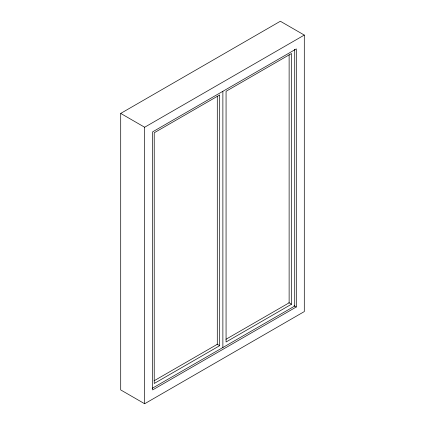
<?xml version="1.0" encoding="UTF-8"?>
<svg xmlns="http://www.w3.org/2000/svg" width="425" height="425" viewBox="0 0 425 425"><rect width="100%" height="100%" fill="white"/><g stroke="black" fill="none" stroke-linecap="round" stroke-linejoin="round"><path stroke-width="0.64" d="M120.705 113.417L280.346 21.25L304.295 35.073L304.295 311.583L144.654 403.75L120.705 389.927L120.705 113.417L144.654 127.245L304.295 35.073M154.132 380.763L217.292 344.303L217.292 96.257M225.972 339.288L289.127 302.828L289.127 54.777M219.683 345.684L154.232 383.472L154.232 132.775L219.683 94.982L219.683 345.684L217.021 344.149M291.523 304.21L226.068 341.998L226.068 91.295L291.523 53.508L291.523 304.21L288.862 302.674M152.187 388.338L294.716 306.053L294.716 49.305M296.31 306.972L152.633 389.927L152.633 131.851L296.31 48.902L296.31 306.972L294.031 305.655M222.875 91.444L222.875 347.528M144.654 127.245L144.654 403.75"/></g></svg>
